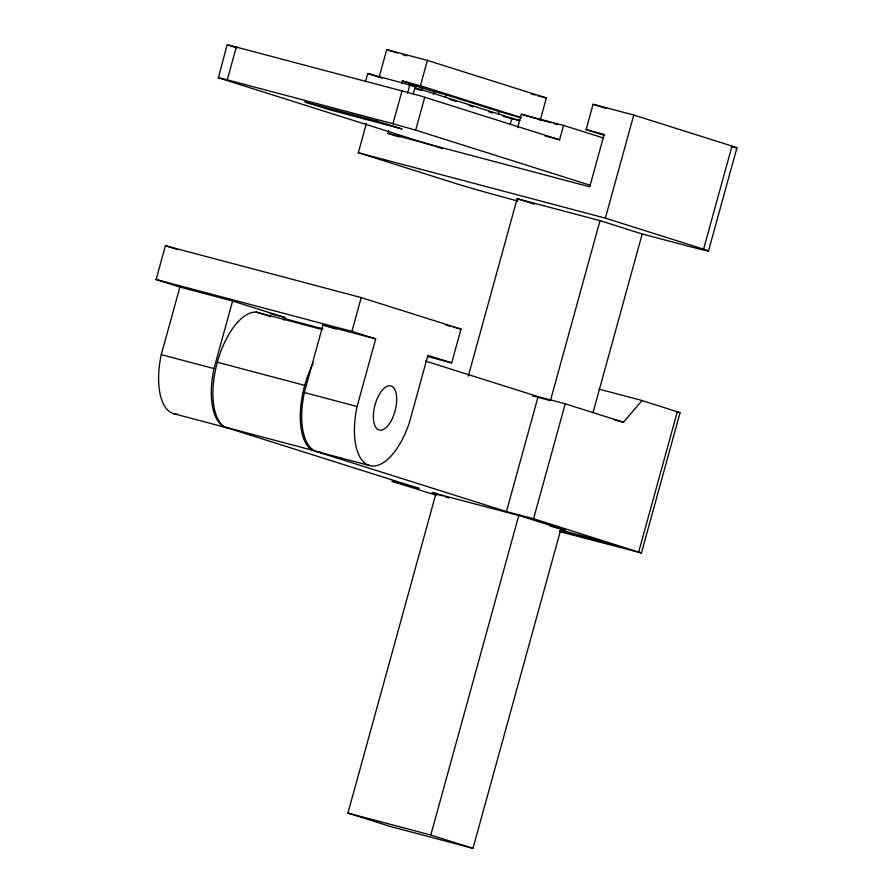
<?xml version="1.0" encoding="UTF-8"?>
<svg xmlns="http://www.w3.org/2000/svg" width="893" height="893" viewBox="0 0 893 893"><rect width="100%" height="100%" fill="white"/><g stroke="black" fill="none" stroke-linecap="round" stroke-linejoin="round"><path stroke-width="1.34" d="M284.063 320.14L284.789 317.484L232.615 300.997L179.895 287.044L156.096 279.531L165.417 245.72L361.23 297.581L460.989 329.093L451.679 362.893L427.535 356.497M433.663 145.816L218.405 77.791L227.135 44.65L418.917 95.439L559.576 139.766L563.539 125.4L521.356 114.226L517.639 127.755M218.059 77.613L227.268 79.845L236.344 46.894M177.35 414.185A60.088 27.549 -75.2 0 1 161.265 354.644L179.895 287.044M228.72 428.082A60.088 27.549 -75.2 0 1 213.985 368.608L232.615 300.997M365.561 81.386L367.715 73.55L415.323 86.431L413.292 93.798M517.951 201.07A47.34 0.904 15.4 0 1 456.557 183.757L358.327 152.725L366.443 123.267M378.989 77.747L386.725 49.628L427.401 60.389L546.349 97.962L540.131 120.544M320.442 452.081A60.088 27.549 -75.2 0 1 304.368 392.54L322.987 324.94L375.707 338.894L357.088 406.505A60.088 27.549 -75.2 0 0 369.211 465.454L316.49 451.49M399.171 136.908L387.908 133.358L388.645 130.668M401.604 83.652L402.341 80.962L420.413 85.75L521.021 117.53M227.268 79.845L392.953 123.725L402.029 90.773M407.521 93.318L409.898 84.712M375.707 338.894L351.92 331.381L361.23 297.581M420.413 85.75L427.401 60.389M421.619 89.97L422.356 87.28L402.341 80.962M590.24 185.275L415.691 130.144L424.767 97.181M433.362 94.29L434.098 91.611L410.311 84.087L422.356 87.28M445.406 97.482L446.143 94.792L434.098 91.611M498.294 114.192L499.031 111.502L446.143 94.792M510.216 124.35L511.912 118.211L415.022 87.603M561.117 528.388L472.989 848.35L390.141 826.416L347.935 813.076L436.063 493.115M468.278 376.165L517.159 198.704L600.007 220.638L642.212 233.977L683.636 244.939A47.34 0.904 15.4 0 0 703.584 249.169L731.992 146.072L633.762 115.041L593.086 104.269L586.109 129.619L604.639 135.479M598.879 389.091L642.034 400.522L680.064 412.689L641.42 552.979L533.567 518.744L506.454 511.566L538.111 396.637L425.626 361.107M472.989 848.35L430.783 835.022L518.911 515.06M550.389 400.79L600.007 220.638M703.584 249.169L605.365 218.138L633.762 115.041M533.567 518.744L565.224 403.815L538.111 396.637M592.963 412.778L642.212 233.977M708.495 251L736.904 147.903M638.696 551.963L677.34 411.673M614.317 419.799L623.537 422.244L642.034 400.522M680.064 412.689L676.012 411.829M641.42 552.979L559.331 531.525M408.514 84.98L415.323 86.431M586.109 129.619L604.181 134.408L589.748 186.804L387.908 133.358M511.912 118.211L519.972 120.343M545.076 135.926L559.576 139.766M358.327 152.725L605.365 218.138M446.243 325.186L450.262 326.246M452.941 326.961L460.989 329.093M156.096 279.531L351.92 331.381M270.3 313.644L284.789 317.484M284.03 318.5L322.92 328.803M436.655 495.369L391.971 481.249L419.085 488.438L224.556 426.988A60.088 27.549 -75.2 0 1 217.356 362.245A60.088 27.549 -75.2 0 1 256.213 312.059L322.072 329.495M532.474 395.856L536.514 396.916M539.205 397.631L549.976 400.488M217.356 362.245L304.725 385.385M161.265 354.644L213.985 368.608M304.368 392.54L357.088 406.505M224.556 426.988L311.914 450.117L506.454 511.566M173.398 413.593L226.119 427.557M550.222 526.1L554.218 527.16M560.826 530.118L594.269 538.981L614.228 545.277L559.386 530.755M347.935 813.076L430.783 835.022M392.953 123.725L415.691 130.144M555.468 527.495L565.526 530.196L521.021 516.132L432.145 492.601L442.615 495.905M521.322 117.865L499.031 111.502M516.009 119.952L519.302 120.856M511.656 118.747L513.821 119.349M526.736 115.923L550.847 122.732M553.526 123.491L557.545 124.618M507.916 117.686L510.573 118.445M503.228 116.324L506.588 117.307M593.086 104.269L606.302 108.444M386.725 49.628L397.352 52.977M402.654 54.652L406.639 55.913M563.539 125.4L603.255 137.946M521.356 114.226L525.653 115.588M367.715 73.55L382.282 78.149M415.379 88.597L421.998 90.695M449.335 99.324L455.921 101.4M469.104 105.564L473.056 106.814M488.873 111.815L492.824 113.065M228.954 45.331L236.879 47.831M434.98 146.229L442.883 148.729M517.159 198.704L534.304 204.117M165.417 245.72L177.383 249.504M451.679 362.893L427.892 355.381L409.273 422.992A60.088 27.549 -75.2 0 1 369.211 465.454M322.987 324.94L336.036 329.059M565.224 403.815L623.537 422.244M256.213 312.059L270.769 316.647M445.239 496.731L449.168 497.97M311.914 450.117A60.088 27.549 -75.2 0 1 313.253 362.993M731.992 146.072A47.34 0.904 15.4 0 1 731.133 146.72M546.349 97.962A47.34 0.904 15.4 0 1 537.675 95.651M535.108 94.959A47.34 0.904 15.4 0 1 531.201 93.888M377.103 121.102L304.803 101.947L329.74 109.828L402.04 128.972L377.103 121.102M390.654 421.697A22.794 10.448 -75.2 0 0 391.089 386.01A22.794 10.448 -75.2 0 0 373.374 416.238A22.794 10.448 -75.2 0 0 390.654 421.697"/></g></svg>
